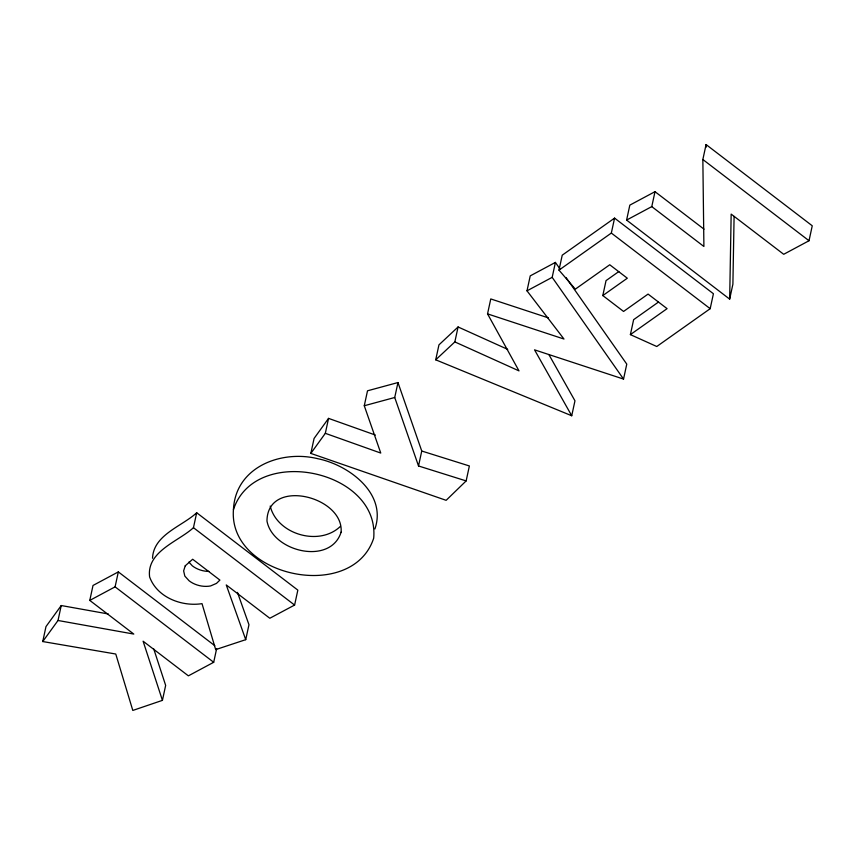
<?xml version="1.0" encoding="UTF-8"?>
<svg xmlns="http://www.w3.org/2000/svg" width="855" height="855" viewBox="0 0 855 855"><rect width="100%" height="100%" fill="white"/><g stroke="black" fill="none" stroke-linecap="round" stroke-linejoin="round"><path stroke-width="1.28" d="M655.005 191.67L629.825 205.136L626.597 220.077L729.668 299.132L731.164 214.103L783.704 254.298L809.022 240.736L812.25 225.784L706.08 144.559L702.853 159.511L703.9 246.496L651.777 206.611L655.005 191.67L704.007 229.151M734.092 216.422L732.895 284.181L729.668 299.132M233.436 509.666C228.135 576.836 352.495 603.042 373.688 538.19C379.877 469.897 254.94 443.831 233.436 509.666C235.382 466.958 281.124 449.655 317.857 458.718C348.797 464.938 387.165 493.517 374.907 528.967M153.74 648.913L165.656 685.411L162.429 700.363L132.803 710.441L115.767 654.022L42.75 641.549L45.978 626.597L61.239 605.532L108.275 613.965M42.75 641.549L58.012 620.484L61.239 605.532M58.012 620.484L133.786 634.068L89.786 600.413L93.013 585.461L118.332 571.899L214.808 645.707M89.786 600.413L115.094 586.851L118.332 571.899M193.454 527.685L196.693 512.744L297.839 590.121L294.601 605.062L269.806 618.261L226.254 584.938L245.727 639.668L215.684 649.608L202.015 603.651C181.623 606.868 156.967 597.378 149.604 576.89C146.419 551.336 178.588 541.429 193.454 527.685L294.601 605.062M162.429 700.363L143.106 641.207L188.378 675.845L213.697 662.283L216.657 648.571M245.727 639.668L248.965 624.727L237.455 592.376M310.835 453.407L325.327 433.325L380.764 453.065L364.273 405.751L367.511 390.799L397.97 382.548L421.75 451.023L469.374 465.964L466.146 480.916L446.139 500.325L310.835 453.407L314.074 438.455L328.555 418.384L375.366 435.045M325.327 433.325L328.555 418.384M466.146 480.916L418.523 465.975L394.732 397.49L397.97 382.548M548.867 354.547L574.966 400.813L571.728 415.754L435.719 359.816L438.946 344.875L458.077 326.963L507.71 349.374M418.523 465.975L421.75 451.023M435.719 359.816L454.849 341.915L458.077 326.963M454.849 341.915L518.996 370.878L487.542 313.881L490.77 298.94L548.418 317.9M487.542 313.881L563.979 339.029L527.001 290.828L530.228 275.876L555.408 262.41L559.961 268.898M566.042 277.554L626.768 364.123L623.541 379.075L552.18 277.351L555.408 262.41M630.392 334.615L667.082 308.644L648.069 294.088L623.562 311.444L602.807 295.563L627.314 278.217L609.743 264.772L575.33 289.14L558.988 270.137L562.227 255.185L614.574 218.121L713.423 293.735L710.184 308.687L656.768 346.51L630.392 334.615L633.63 319.674L658.446 302.093M558.988 270.137L611.336 233.062L614.574 218.121M602.807 295.563L606.035 280.622L618.817 271.569M340.29 526.477C319.225 546.708 277.031 534.418 270.201 506.053M196.693 512.744C182.211 526.285 153.387 534.717 152.532 558.262M626.597 220.077L651.777 206.611M527.001 290.828L552.18 277.351M364.273 405.751L394.732 397.49M623.541 379.075L534.546 349.845L571.728 415.754M702.853 159.511L809.022 240.736M611.336 233.062L710.184 308.687M115.094 586.851L213.697 662.283M188.912 562.077L192.311 565.818A20.68 14.824 12.2 0 0 208.93 571.429M706.08 144.559L706.112 147.199M341.102 532.184C330.415 565.818 272.478 551.55 266.974 520.994C267.326 477.293 344.031 496.199 341.102 532.184M185.225 565.828L183.633 570.884L184.83 576.088L189.083 580.769A20.68 14.824 12.2 0 0 210.565 585.953L216.486 583.388L219.906 580.085L192.674 559.245L185.225 565.828"/></g></svg>
